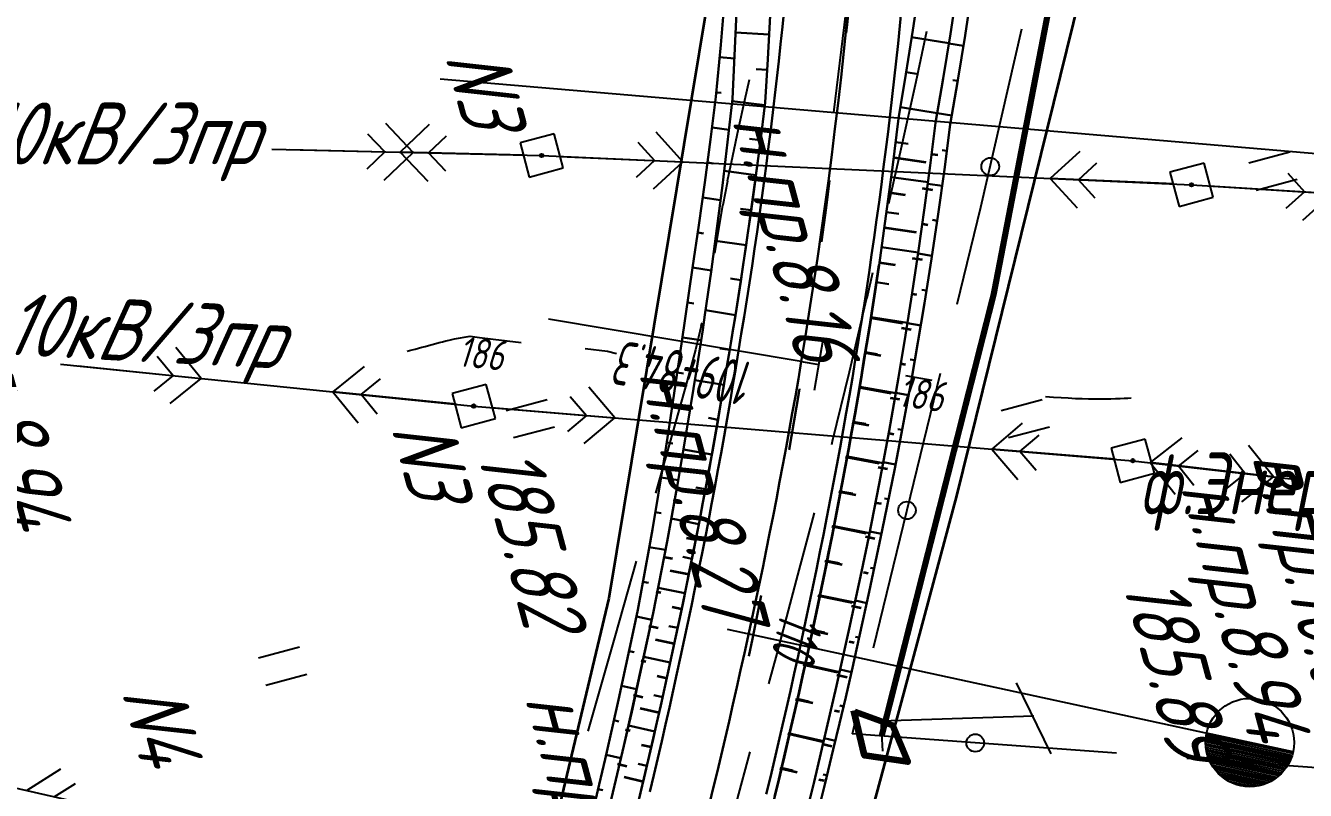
# Model space of a CAD drawing. Header units: millimetres. Extents: x -698 to 8131, y -704 to 4503.
# Drawn here: x 6874.8 to 6947.1, y 905.3 to 948.6 of the extents above; entities that cross this region are included whole.
import ezdxf

# ---------------------------------------------------------------- set-up
doc = ezdxf.new("R2010")
doc.units = ezdxf.units.MM
doc.linetypes.add('CONTI', pattern=[0])
doc.linetypes.add('STROT', pattern=[1.7, 0.5, -1.2])
for name, color, linetype, lineweight in [('10', 1, 'Continuous', 35), ('КОПИЯ_ОСЬ_13_ОТКОСЫ', 7, 'Continuous', 30), ('КОПИЯ_ОСЬ_ГРАНИЦЫ_ПОЛОС', 7, 'Continuous', 30), ('ОСЬ_ВЕРХ_ПОКРЫТИЯ_ГРАНИЦЫ_ПОЛОС', 7, 'Continuous', 30), ('ОСЬ_ВЕРХ_ПОКРЫТИЯ_ОСЬ', 1, 'Continuous', 30), ('Ось_примыкания', 1, 'Continuous', 35)]:
    doc.layers.add(name, color=color, linetype=linetype, lineweight=lineweight)
for name, color, linetype in [('_Ростелеком', 6, 'Continuous'), ('GOR_BDEFAULT', 212, 'CONTI'), ('NAD_MDEFAULT', 7, 'CONTI'), ('PI_OTDEFAULT', 172, 'CONTI'), ('PI_TTDEFAULT', 5, 'CONTI'), ('PLN_O', 7, 'CONTI'), ('SIT_LDEFAULT', 7, 'CONTI'), ('USLZNDEFAULT', 7, 'CONTI'), ('ZAPSKDEFAULT', 7, 'CONTI'), ('ОСЬ_ВЕРХ_ПОКРЫТИЯ_КИЛОМЕТЫ', 1, 'Continuous'), ('ОСЬ_ВЕРХ_ПОКРЫТИЯ_ОТКОСЫ', 7, 'Continuous'), ('ОСЬ_ВЕРХ_ПОКРЫТИЯ_ПИКЕТЫ', 1, 'Continuous'), ('ОСЬ_ВЕРХ_ПОКРЫТИЯ_РАЗБИВКА_КРИВ', 1, 'Continuous'), ('разметка', 7, 'Continuous')]:
    doc.layers.add(name, color=color, linetype=linetype)
doc.styles.add('eskd', font='isocpeui.ttf', dxfattribs={"width": 1.2})
doc.styles.add('SHRFT', font='isocpeui.ttf', dxfattribs={"width": 3.5})
doc.styles.get("Standard").update_dxf_attribs({"font": 'isocpeui.ttf'})
doc.styles.add('STYLE1', font='isocpeui.ttf', dxfattribs={"width": 0.9})
doc.linetypes.add('кабель_связи_проект.', pattern='A,10,-1,["/",STYLE1,S=3,R=0,X=0,Y=-1.5],-4.1', length=15.1)

# ---------------------------------------------------------------- blocks, each defined once
blk = doc.blocks.new('BL_2011')
at = {"color": 0}
for p, q in [((0, 0), (0, 2.4)), ((1.6, 0), (1.6, 2.4))]:
    blk.add_line(p, q, dxfattribs=at)
blk = doc.blocks.new('BL_27')
at = {"color": 0}
for p, q in [((1, 1), (-1, 1)), ((-1, 1), (-1, -1)), ((1, -1), (1, 1)), ((-1, -1), (1, -1))]:
    blk.add_line(p, q, dxfattribs=at)
blk.add_circle((0, 0), 0.1, dxfattribs=at)

msp = doc.modelspace()

# ---------------------------------------------------------------- linework, layer by layer
at = {"ltscale": 7}
for points in [[(6921.654, 953.615), (6920.443, 943.689)], [(6898.207, 945.584), (6947.954, 941.345)]]:
    msp.add_lwpolyline(points, dxfattribs=at)
at = {"layer": '10'}
for points in [[(6903.563, 1335.794), (6902.933, 1251.984), (6900.443, 1190.244), (6901.273, 1162.864), (6891.783, 1165.224), (6891.423, 1159.604), (6892.213, 1110.294), (6899.553, 1065.054), (6909.843, 1061.904), (6918.533, 1005.724), (6918.403, 982.214), (6917.943, 977.884), (6907.733, 916.204), (6898.313, 876.534), (6898.313, 876.534), (6898.313, 876.534), (6898.313, 876.534), (6884.883, 831.124)], [(6896.914, 821.23), (6913.823, 871.714), (6914.153, 872.754), (6924.283, 910.314), (6927.423, 921.984), (6935.103, 953.194), (6934.943, 956.194), (6932.753, 999.164), (6932.113, 1007.174), (6926.893, 1050.134), (6922.843, 1083.984), (6922.843, 1083.984), (6919.373, 1113.074), (6919.283, 1115.754), (6918.313, 1146.234), (6918.313, 1146.234), (6917.353, 1176.234), (6916.873, 1191.044), (6916.853, 1206.014), (6916.803, 1235.804), (6916.743, 1265.604), (6916.663, 1295.754)]]:
    msp.add_lwpolyline(points, dxfattribs=at)
at = {"layer": '_Ростелеком', "linetype": 'кабель_связи_проект.', "ltscale": 0.25}
msp.add_lwpolyline([(6923.164, 908.398, 0.35, 0.35, 0), (6929.504, 933.408, 0.35, 0.35, 0), (6933.201, 952.59, 0.35, 0.35, 0), (6933.169, 980.209, 0.35, 0.35, 0), (6931.771, 1007.139, 0.35, 0.35, 0), (6926.422, 1050.149, 0.35, 0.35, 0), (6922.372, 1083.955, 0.35, 0.35, 0), (6918.959, 1114.505, 0.35, 0.35, 0), (6917.996, 1146.194, 0.35, 0.35, 0), (6916.74, 1191.077, 0.35, 0.35, 0), (6916.853, 1206.014, 0.35, 0.35, 0), (6916.803, 1235.804, 0.35, 0.35, 0), (6916.743, 1265.604, 0.35, 0.35, 0), (6916.663, 1295.754, 0.35, 0.35, 0)], format="xyseb", dxfattribs=at)
at = {"layer": '_Ростелеком', "ltscale": 0.25}
for points in [[(6930.768, 911.419), (6932.735, 907.39)], [(6931.766, 909.524), (6923.116, 909.243), (6923.211, 907.554)]]:
    msp.add_lwpolyline(points, dxfattribs=at)
at = {"layer": '_Ростелеком', "lineweight": 100, "ltscale": 0.25}
msp.add_lwpolyline([(6921.643, 909.798), (6923.772, 909.02), (6924.655, 906.944), (6922.204, 907.307), (6921.591, 909.85)], dxfattribs=at)
at = {"layer": 'GOR_BDEFAULT', "color": 212, "elevation": 186, "flags": 128}
for points in [[(6896.329, 930.17), (6896.469, 930.21), (6896.619, 930.25), (6896.789, 930.3), (6896.969, 930.35), (6897.159, 930.4), (6897.359, 930.45), (6897.549, 930.5), (6897.749, 930.55), (6897.949, 930.61), (6898.149, 930.66), (6898.339, 930.71), (6898.529, 930.76), (6898.699, 930.8), (6898.859, 930.84), (6899.009, 930.88), (6899.889, 931.03), (6900.419, 930.96), (6901.189, 930.86), (6902.789, 930.67)], [(6906.399, 930.32), (6907.659, 930.17), (6908.179, 930.05)], [(6926.029, 928.52), (6924.529, 928.78)], [(6937.269, 927.51), (6937.079, 927.5), (6936.879, 927.5), (6936.649, 927.49), (6936.399, 927.48), (6936.129, 927.47), (6935.839, 927.47), (6935.529, 927.47), (6935.209, 927.47), (6934.859, 927.47), (6934.499, 927.48), (6934.119, 927.49), (6933.719, 927.51), (6933.309, 927.53), (6932.879, 927.56), (6932.439, 927.6)]]:
    msp.add_lwpolyline(points, dxfattribs=at)
at = {"layer": 'PI_TTDEFAULT', "color": 5}
for p in [(6940.689, 939.59, 186.394), (6900.099, 927.07, 185.818), (6937.369, 923.98, 185.885)]:
    msp.add_point(p, dxfattribs=at)
at = {"layer": 'PLN_O'}
for p, q in [((6928.779, 938.32), (6931.089, 948.42)), ((6927.439, 932.83), (6928.779, 938.32)), ((6922.699, 913.4), (6926.489, 928.94)), ((6921.509, 908.52), (6921.749, 909.51)), ((6936.439, 907.43), (6921.499, 908.52)), ((6956.389, 905.98), (6940.429, 907.14))]:
    msp.add_line(p, q, dxfattribs=at)
for centre in [(6929.309, 940.62), (6924.599, 921.17), (6928.459, 908.01)]:
    msp.add_circle(centre, 0.5, dxfattribs=at)
at = {"layer": 'SIT_LDEFAULT', "color": 7}
for p, q in [((6925.109, 945.43), (6925.729, 948.29)), ((6915.679, 945.53), (6915.419, 944.36)), ((6924.269, 941.63), (6925.109, 945.43)), ((6915.409, 944.36), (6915.059, 942.74)), ((6896.679, 941.42), (6895.119, 943.05)), ((6894.099, 942.48), (6895.079, 941.45)), ((6897.579, 943), (6895.939, 941.43)), ((6897.539, 941.4), (6898.559, 942.37)), ((6911.929, 940.89), (6910.409, 942.56)), ((6915.059, 942.74), (6914.739, 941.21)), ((6888.679, 941.6), (6903.939, 941.25)), ((6909.379, 942.01), (6910.329, 940.96)), ((6923.569, 938.53), (6924.269, 941.63)), ((6889.679, 941.58), (6896.679, 941.42)), ((6895.079, 941.45), (6894.059, 940.48)), ((6895.039, 939.85), (6896.679, 941.42)), ((6902.939, 941.27), (6895.939, 941.43)), ((6895.939, 941.43), (6897.499, 939.8)), ((6898.519, 940.37), (6897.539, 941.4)), ((6903.939, 941.25), (6940.689, 939.59)), ((6904.939, 941.2), (6911.929, 940.89)), ((6910.329, 940.96), (6909.289, 940.01)), ((6910.259, 939.36), (6911.929, 940.89)), ((6914.729, 941.21), (6914.429, 939.79)), ((6934.369, 941.48), (6932.699, 939.95)), ((6934.299, 939.88), (6935.339, 940.83)), ((6946.139, 940.25), (6947.079, 939.19)), ((6914.439, 939.79), (6914.179, 938.43)), ((6939.689, 939.64), (6932.699, 939.95)), ((6932.699, 939.95), (6934.219, 938.28)), ((6935.249, 938.83), (6934.299, 939.88)), ((6940.689, 939.59), (6958.679, 938.46)), ((6941.689, 939.53), (6948.669, 939.09)), ((6947.079, 939.19), (6946.019, 938.25)), ((6946.979, 937.59), (6948.669, 939.09)), ((6914.169, 938.43), (6913.939, 937.06)), ((6913.939, 937.06), (6913.719, 935.73)), ((6922.339, 933.2), (6922.669, 934.63)), ((6921.349, 929), (6922.329, 933.2)), ((6912.959, 931.61), (6912.639, 930.26)), ((6912.989, 931.79), (6912.949, 931.61)), ((6884.689, 928.64), (6883.259, 930.39)), ((6912.639, 930.26), (6912.029, 928.02)), ((6876.729, 929.45), (6900.099, 927.07)), ((6877.719, 929.35), (6884.689, 928.64)), ((6882.199, 929.9), (6883.099, 928.8)), ((6893.899, 929.31), (6892.139, 927.88)), ((6883.099, 928.8), (6881.999, 927.91)), ((6882.929, 927.21), (6884.689, 928.64)), ((6893.729, 927.72), (6894.829, 928.61)), ((6920.389, 925.08), (6921.349, 929)), ((6899.109, 927.17), (6892.139, 927.88)), ((6892.139, 927.88), (6893.569, 926.13)), ((6908.069, 926.41), (6906.609, 928.14)), ((6912.029, 928.02), (6910.979, 924.27)), ((6894.629, 926.62), (6893.729, 927.72)), ((6905.559, 927.62), (6906.479, 926.54)), ((6900.099, 927.07), (6937.369, 923.98)), ((6901.099, 926.99), (6908.069, 926.41)), ((6906.479, 926.54), (6905.399, 925.63)), ((6906.349, 924.95), (6908.069, 926.41)), ((6931.119, 926.1), (6929.399, 924.64)), ((6920.339, 924.9), (6920.389, 925.08)), ((6930.989, 924.51), (6932.069, 925.42)), ((6940.139, 925.27), (6938.359, 923.87)), ((6910.979, 924.27), (6910.379, 922.14)), ((6936.369, 924.06), (6929.399, 924.64)), ((6929.399, 924.64), (6930.859, 922.91)), ((6931.909, 923.43), (6930.989, 924.51)), ((6939.949, 923.68), (6941.059, 924.56)), ((6942.849, 924.36), (6943.729, 923.25)), ((6945.319, 923.06), (6943.909, 924.84)), ((6937.369, 923.98), (6946.309, 922.95)), ((6938.359, 923.87), (6945.319, 923.06)), ((6945.319, 923.06), (6938.359, 923.87)), ((6938.359, 923.87), (6939.769, 922.09)), ((6940.829, 922.57), (6939.949, 923.68)), ((6943.729, 923.25), (6942.619, 922.37)), ((6943.539, 921.66), (6945.319, 923.06)), ((6918.359, 917.22), (6919.359, 921.03)), ((6909.289, 918.29), (6908.099, 914.09)), ((6917.249, 913.07), (6918.359, 917.22)), ((6908.099, 914.09), (6906.549, 908.68)), ((6916.789, 911.36), (6917.249, 913.07)), ((6862.689, 908.07), (6882.619, 903.55)), ((6914.949, 904.64), (6915.739, 907.5)), ((6876.729, 906.53), (6874.819, 905.32)), ((6876.379, 904.97), (6877.569, 905.72))]:
    msp.add_line(p, q, dxfattribs=at)
at = {"layer": 'КОПИЯ_ОСЬ_13_ОТКОСЫ'}
for points in [[(6914.318, 950.468), (6914.069, 947.518), (6913.791, 944.571), (6913.489, 942.147), (6913.166, 939.726), (6912.824, 937.308), (6912.461, 934.892), (6911.87, 930.732), (6911.155, 925.893), (6910.849, 923.958), (6910.53, 922.023), (6910.202, 920.089), (6909.998, 918.929), (6909.382, 915.547), (6909.119, 914.297), (6908.706, 912.375), (6908.284, 910.454), (6907.961, 909.014), (6907.521, 907.095), (6907.186, 905.656), (6906.846, 904.217)], [(6925.298, 950.854), (6924.926, 948.347), (6924.535, 945.843), (6924.122, 943.342), (6923.778, 940.574), (6923.41, 937.81), (6923.017, 935.049), (6922.598, 932.291), (6922.156, 929.538), (6921.688, 926.788), (6921.196, 924.043), (6920.633, 921.064), (6920.043, 918.09), (6919.479, 915.37), (6918.894, 912.656), (6917.665, 907.243), (6916.24, 901.362)], [(6927.441, 950.653), (6927.054, 948.13), (6926.647, 945.61), (6926.218, 943.093), (6925.917, 940.684), (6925.595, 938.278), (6925.255, 935.874), (6924.895, 933.473), (6924.517, 931.075), (6924.119, 928.68), (6923.856, 927.175), (6923.587, 925.672), (6923.024, 922.672), (6922.433, 919.679), (6922.025, 917.687), (6921.336, 914.459), (6920.619, 911.238), (6919.344, 905.808), (6919.103, 904.823)], [(6927.441, 950.653), (6927.054, 948.13), (6926.647, 945.61), (6926.219, 943.093), (6925.917, 940.684), (6925.595, 938.278), (6925.255, 935.874), (6924.895, 933.473), (6924.517, 931.075), (6924.119, 928.68), (6923.856, 927.175), (6923.587, 925.672), (6923.024, 922.672), (6922.433, 919.678), (6922.025, 917.687), (6921.336, 914.459), (6920.619, 911.238), (6919.344, 905.808), (6919.103, 904.823)], [(6928.272, 950.575), (6927.885, 948.045), (6927.477, 945.518), (6927.049, 942.994), (6926.715, 940.463), (6926.36, 937.934), (6925.984, 935.409), (6925.587, 932.886), (6924.847, 928.558), (6924.57, 927.052), (6924.288, 925.547), (6923.902, 923.544), (6923.202, 920.048), (6922.466, 916.559), (6921.918, 914.074), (6921.477, 912.089), (6921.365, 911.593), (6921.136, 910.602), (6920.786, 909.119), (6920.431, 907.637), (6919.948, 905.665), (6919.7, 904.68)], [(6914.957, 949.359), (6914.852, 946.909), (6914.726, 944.459), (6914.455, 942.008), (6914.164, 939.558), (6913.853, 937.111), (6913.522, 934.666), (6913.17, 932.225), (6913.045, 931.391), (6912.694, 929.102), (6912.172, 925.869), (6911.619, 922.641), (6911.035, 919.418), (6910.251, 915.358), (6909.028, 909.775), (6908.588, 907.852), (6908.137, 905.931), (6907.793, 904.491)], [(6914.957, 949.359), (6914.852, 946.909), (6914.726, 944.46), (6914.455, 942.008), (6914.164, 939.558), (6913.853, 937.111), (6913.522, 934.666), (6913.17, 932.225), (6913.045, 931.391), (6912.695, 929.102), (6912.172, 925.869), (6911.619, 922.641), (6911.035, 919.418), (6910.251, 915.358), (6909.029, 909.775), (6908.587, 907.852), (6908.137, 905.931), (6907.793, 904.491)], [(6916.868, 949.165), (6916.732, 946.702), (6916.575, 944.239), (6916.289, 941.906), (6915.984, 939.576), (6915.659, 937.247), (6915.317, 934.922), (6914.956, 932.599), (6914.577, 930.279), (6914.42, 929.305), (6914.093, 927.359), (6913.926, 926.386), (6913.581, 924.442), (6913.404, 923.47), (6913.041, 921.529), (6912.856, 920.558), (6912.475, 918.619), (6912.281, 917.649), (6911.883, 915.712), (6911.681, 914.744), (6910.734, 910.392), (6909.739, 906.05), (6908.693, 901.714)], [(6916.811, 948.095), (6914.91, 948.199)], [(6924.863, 947.935), (6926.972, 947.611)], [(6927.791, 947.448), (6926.967, 947.579)], [(6914.005, 946.804), (6914.843, 946.727)], [(6916.695, 946.099), (6916.062, 946.138)], [(6924.553, 945.959), (6925.256, 945.846)], [(6927.47, 945.474), (6927.196, 945.519)], [(6913.815, 944.813), (6914.094, 944.786)], [(6916.559, 944.103), (6914.711, 944.324)], [(6924.231, 943.985), (6926.313, 943.637)], [(6927.137, 943.502), (6926.314, 943.643)], [(6913.576, 942.827), (6914.534, 942.706)], [(6916.316, 942.118), (6915.7, 942.196)], [(6923.959, 942.004), (6924.658, 941.917)], [(6926.857, 941.521), (6926.581, 941.558)], [(6913.318, 940.844), (6913.637, 940.801)], [(6916.058, 940.134), (6914.263, 940.374)], [(6923.707, 940.02), (6925.794, 939.747)], [(6926.587, 939.539), (6925.781, 939.652)], [(6913.046, 938.863), (6914.06, 938.72)], [(6915.788, 938.153), (6915.19, 938.237)], [(6923.441, 938.037), (6924.136, 937.942)], [(6926.305, 937.559), (6926.037, 937.599)], [(6912.762, 936.883), (6913.099, 936.833)], [(6915.504, 936.173), (6913.763, 936.429)], [(6923.163, 936.057), (6925.238, 935.759)], [(6926.01, 935.581), (6925.23, 935.7)], [(6912.463, 934.905), (6913.532, 934.74)], [(6915.207, 934.196), (6914.627, 934.285)], [(6922.872, 934.078), (6923.563, 933.974)], [(6925.702, 933.605), (6925.442, 933.647)], [(6912.182, 932.925), (6912.538, 932.874)], [(6914.896, 932.22), (6913.209, 932.491)], [(6922.569, 932.101), (6924.63, 931.778)], [(6925.373, 931.632), (6924.627, 931.76)], [(6911.9, 930.945), (6912.954, 930.795)], [(6914.572, 930.245), (6914.009, 930.336)], [(6922.253, 930.127), (6922.939, 930.014)], [(6925.036, 929.661), (6924.787, 929.703)], [(6911.609, 928.966), (6911.96, 928.914)], [(6914.246, 928.271), (6912.607, 928.546)], [(6921.923, 928.154), (6923.966, 927.806)], [(6924.688, 927.691), (6923.969, 927.823)], [(6911.317, 926.987), (6912.332, 926.838)], [(6913.911, 926.3), (6913.365, 926.397)], [(6921.582, 926.183), (6922.262, 926.063)], [(6924.321, 925.725), (6924.082, 925.77)], [(6911.016, 925.01), (6911.354, 924.957)], [(6913.561, 924.331), (6911.962, 924.621)], [(6921.228, 924.215), (6923.247, 923.845)], [(6923.944, 923.761), (6923.256, 923.893)], [(6910.697, 923.036), (6911.66, 922.877)], [(6913.197, 922.364), (6912.665, 922.464)], [(6920.86, 922.246), (6921.532, 922.118)], [(6923.557, 921.799), (6923.328, 921.845)], [(6910.367, 921.063), (6910.688, 921.009)], [(6912.824, 920.399), (6911.272, 920.704)], [(6920.481, 920.282), (6922.476, 919.89)], [(6923.159, 919.839), (6922.493, 919.976)], [(6910.026, 919.093), (6910.941, 918.932)], [(6912.439, 918.437), (6911.921, 918.54)], [(6920.089, 918.321), (6920.754, 918.186)], [(6922.749, 917.881), (6922.527, 917.928)], [(6909.669, 917.125), (6909.974, 917.069)], [(6912.04, 916.477), (6910.526, 916.788)], [(6919.687, 916.361), (6921.658, 915.95)], [(6922.326, 915.926), (6921.683, 916.068)], [(6909.3, 915.159), (6910.167, 914.977)], [(6911.633, 914.519), (6911.129, 914.626)], [(6919.273, 914.405), (6919.929, 914.264)], [(6921.896, 913.973), (6921.681, 914.021)], [(6908.884, 913.203), (6909.173, 913.141)], [(6911.213, 912.563), (6909.711, 912.89)], [(6918.847, 912.45), (6920.794, 912.009)], [(6921.462, 912.021), (6920.828, 912.164)], [(6908.459, 911.249), (6909.31, 911.062)], [(6910.782, 910.61), (6910.282, 910.722)], [(6918.404, 910.5), (6919.053, 910.353)], [(6921.011, 910.072), (6920.8, 910.122)], [(6908.024, 909.296), (6908.308, 909.233)], [(6910.343, 908.659), (6908.851, 908.999)], [(6917.962, 908.55), (6919.885, 908.113)], [(6920.548, 908.127), (6919.924, 908.276)], [(6907.579, 907.347), (6908.423, 907.153)], [(6909.894, 906.71), (6909.397, 906.826)], [(6917.509, 906.602), (6918.149, 906.447)], [(6920.075, 906.184), (6919.867, 906.234)], [(6907.125, 905.399), (6907.406, 905.332)]]:
    msp.add_lwpolyline(points, dxfattribs=at)
at = {"layer": 'КОПИЯ_ОСЬ_ГРАНИЦЫ_ПОЛОС'}
msp.add_lwpolyline([(6916.644, 905.108), (6916.877, 906.082), (6917.108, 907.057), (6917.336, 908.033), (6917.562, 909.009), (6917.785, 909.986), (6918.006, 910.963), (6918.224, 911.942), (6918.44, 912.921), (6918.653, 913.9), (6918.864, 914.881), (6919.071, 915.862), (6919.276, 916.843), (6919.479, 917.826), (6919.678, 918.809), (6919.874, 919.793), (6920.068, 920.777), (6920.259, 921.762), (6920.446, 922.748), (6920.631, 923.735), (6920.812, 924.722), (6920.991, 925.71), (6921.166, 926.698), (6921.339, 927.688), (6921.508, 928.678), (6921.673, 929.668), (6921.836, 930.659), (6921.995, 931.651), (6922.151, 932.643), (6922.303, 933.636), (6922.453, 934.629), (6922.599, 935.622), (6922.741, 936.616), (6922.881, 937.611), (6923.017, 938.606), (6923.15, 939.602), (6923.279, 940.598), (6923.405, 941.594), (6923.528, 942.591), (6923.648, 943.588), (6923.764, 944.585), (6923.877, 945.583), (6923.987, 946.582), (6924.093, 947.58), (6924.196, 948.579), (6924.296, 949.579)], dxfattribs=at)
at = {"layer": 'ОСЬ_ВЕРХ_ПОКРЫТИЯ_ГРАНИЦЫ_ПОЛОС'}
for points in [[(6925.298, 950.854), (6924.926, 948.347), (6924.535, 945.843), (6924.122, 943.342), (6923.778, 940.574), (6923.41, 937.81), (6923.017, 935.049)], [(6910.062, 905.243), (6910.287, 906.198), (6910.51, 907.153), (6910.73, 908.108), (6910.948, 909.064), (6911.164, 910.021), (6911.377, 910.977), (6911.588, 911.935), (6911.796, 912.892), (6912.002, 913.85), (6912.205, 914.808), (6912.405, 915.767), (6912.603, 916.726), (6912.798, 917.686), (6912.99, 918.646), (6913.18, 919.606), (6913.366, 920.567), (6913.55, 921.528), (6913.731, 922.49), (6913.909, 923.452), (6914.084, 924.414), (6914.256, 925.377), (6914.425, 926.34), (6914.591, 927.303), (6914.754, 928.267), (6914.914, 929.231), (6915.07, 930.196), (6915.23, 931.157), (6915.386, 932.117), (6915.539, 933.079), (6915.689, 934.041), (6915.835, 935.003), (6915.979, 935.966), (6916.119, 936.93), (6916.256, 937.894), (6916.39, 938.858), (6916.521, 939.823), (6916.649, 940.788), (6916.773, 941.754), (6916.895, 942.72), (6917.013, 943.686), (6917.128, 944.653), (6917.24, 945.62), (6917.348, 946.587), (6917.454, 947.555), (6917.556, 948.523), (6917.655, 949.492)], [(6916.868, 949.165), (6916.732, 946.702), (6916.575, 944.239), (6916.289, 941.906), (6915.997, 939.677)], [(6916.009, 939.77), (6915.895, 938.926), (6915.761, 937.963), (6915.624, 937.001), (6915.484, 936.039), (6915.341, 935.078), (6915.194, 934.117), (6915.045, 933.157), (6914.892, 932.197), (6914.736, 931.238), (6914.577, 930.277), (6914.42, 929.312), (6914.261, 928.35), (6914.098, 927.387), (6913.933, 926.425), (6913.764, 925.464), (6913.592, 924.503), (6913.417, 923.542), (6913.239, 922.581), (6913.059, 921.621), (6912.875, 920.662), (6912.689, 919.702), (6912.5, 918.743), (6912.308, 917.785), (6912.113, 916.826), (6911.916, 915.869), (6911.715, 914.911), (6911.513, 913.954), (6911.307, 912.998), (6911.1, 912.041), (6910.889, 911.086), (6910.676, 910.13), (6910.461, 909.175), (6910.243, 908.22), (6910.023, 907.266), (6909.8, 906.312), (6909.575, 905.358), (6909.348, 904.405)], [(6923.017, 935.049), (6922.598, 932.291), (6922.156, 929.538), (6921.688, 926.788), (6921.196, 924.043), (6920.633, 921.064), (6920.043, 918.09), (6919.479, 915.37), (6918.894, 912.656), (6917.665, 907.243), (6916.24, 901.362), (6914.735, 895.507), (6912.89, 888.705), (6911.796, 884.834), (6910.679, 880.968), (6909.465, 876.874), (6908.229, 872.787), (6907.196, 869.428), (6906, 865.596), (6904.486, 860.816), (6903.704, 858.374)], [(6923.02, 935.053), (6922.947, 934.555), (6922.798, 933.56), (6922.645, 932.566), (6922.489, 931.572), (6922.329, 930.579), (6922.167, 929.586), (6922.001, 928.594), (6921.831, 927.603), (6921.659, 926.612), (6921.483, 925.622), (6921.304, 924.632), (6921.123, 923.644), (6920.938, 922.656), (6920.75, 921.668), (6920.559, 920.682), (6920.365, 919.696), (6920.168, 918.71), (6919.968, 917.726), (6919.766, 916.742), (6919.561, 915.759), (6919.353, 914.776), (6919.142, 913.795), (6918.929, 912.814), (6918.713, 911.834), (6918.494, 910.854), (6918.273, 909.875), (6918.049, 908.897), (6917.823, 907.919), (6917.594, 906.943), (6917.363, 905.967), (6917.13, 904.991)]]:
    msp.add_lwpolyline(points, dxfattribs=at)
at = {"layer": 'ОСЬ_ВЕРХ_ПОКРЫТИЯ_КИЛОМЕТЫ'}
for p, q in [((6915.646, 914.187), (6946.429, 907.504)), ((6946.378, 907.31), (6941.508, 908.368)), ((6946.406, 907.407), (6941.523, 908.467)), ((6946.429, 907.504), (6941.543, 908.565)), ((6946.273, 907.026), (6941.486, 908.066)), ((6946.23, 906.933), (6941.487, 907.963)), ((6946.312, 907.12), (6941.489, 908.167)), ((6946.182, 906.841), (6941.492, 907.86)), ((6946.347, 907.215), (6941.497, 908.268)), ((6946.131, 906.75), (6941.501, 907.755)), ((6946.074, 906.66), (6941.515, 907.65)), ((6946.013, 906.571), (6941.534, 907.543)), ((6945.946, 906.483), (6941.558, 907.436)), ((6945.874, 906.396), (6941.588, 907.327)), ((6945.797, 906.311), (6941.623, 907.217)), ((6945.713, 906.227), (6941.665, 907.106)), ((6945.622, 906.144), (6941.713, 906.993)), ((6945.523, 906.063), (6941.769, 906.878)), ((6945.416, 905.984), (6941.834, 906.762)), ((6945.299, 905.907), (6941.908, 906.644)), ((6945.17, 905.833), (6941.995, 906.522)), ((6945.027, 905.762), (6942.095, 906.398)), ((6944.866, 905.694), (6942.215, 906.27)), ((6944.679, 905.633), (6942.358, 906.136)), ((6944.455, 905.579), (6942.54, 905.995)), ((6944.161, 905.541), (6942.792, 905.838)), ((6943.455, 905.591), (6943.455, 905.591))]:
    msp.add_line(p, q, dxfattribs=at)
msp.add_circle((6943.986, 908.034), 2.5, dxfattribs=at)
at = {"layer": 'ОСЬ_ВЕРХ_ПОКРЫТИЯ_ОСЬ'}
msp.add_lwpolyline([(6922.734, 976.631, -0.039411), (6918.619, 929.591), (6918.619, 929.591), (6918.454, 928.615), (6918.286, 927.641), (6918.114, 926.667), (6917.94, 925.693), (6917.762, 924.72), (6917.582, 923.748), (6917.398, 922.776), (6917.212, 921.805), (6917.022, 920.834), (6916.83, 919.864), (6916.635, 918.894), (6916.437, 917.926), (6916.236, 916.957), (6916.032, 915.989), (6915.826, 915.022), (6915.617, 914.055), (6915.406, 913.089), (6915.192, 912.124), (6914.975, 911.159), (6914.756, 910.194), (6914.534, 909.23), (6914.31, 908.267), (6914.084, 907.304), (6913.855, 906.342), (6913.624, 905.38), (6913.39, 904.419)], format="xyb", dxfattribs=at)
at = {"layer": 'ОСЬ_ВЕРХ_ПОКРЫТИЯ_ОТКОСЫ'}
for points in [[(6916.868, 949.165), (6916.732, 946.702), (6916.575, 944.239), (6916.289, 941.906), (6916.197, 941.205)], [(6916.197, 941.205), (6915.984, 939.576), (6915.659, 937.247), (6915.317, 934.922), (6914.956, 932.599), (6914.577, 930.279), (6914.42, 929.305), (6914.093, 927.359), (6913.926, 926.386), (6913.581, 924.442), (6913.404, 923.47), (6913.041, 921.529), (6912.856, 920.558), (6912.475, 918.619), (6912.281, 917.649), (6911.883, 915.712), (6911.681, 914.744), (6910.734, 910.392), (6909.739, 906.05), (6908.693, 901.714)]]:
    msp.add_lwpolyline(points, dxfattribs=at)
at = {"layer": 'ОСЬ_ВЕРХ_ПОКРЫТИЯ_ПИКЕТЫ'}
for p, q in [((6918.065, 934.036), (6920.537, 933.658)), ((6914.424, 914.452), (6916.867, 913.922)), ((6914.424, 914.452), (6916.867, 913.922))]:
    msp.add_line(p, q, dxfattribs=at)
at = {"layer": 'ОСЬ_ВЕРХ_ПОКРЫТИЯ_РАЗБИВКА_КРИВ'}
for p, q in [((6918.619, 929.591), (6904.318, 931.987)), ((6919.853, 930.905), (6919.357, 927.946)), ((6918.619, 929.591), (6919.605, 929.425))]:
    msp.add_line(p, q, dxfattribs=at)
at = {"layer": 'Ось_примыкания', "color": 0}
for p, q in [((6923.879, 941.132), (6925.672, 940.872)), ((6926.34, 941.274), (6926.037, 941.314)), ((6923.592, 939.152), (6924.498, 939.021)), ((6926.064, 939.293), (6925.471, 939.377)), ((6925.777, 937.314), (6925.487, 937.357)), ((6923.306, 937.173), (6925.125, 936.909)), ((6923.019, 935.193), (6923.926, 935.062)), ((6925.478, 935.336), (6924.91, 935.426)), ((6925.164, 933.361), (6924.885, 933.405)), ((6922.563, 932.07), (6924.341, 931.759)), ((6924.842, 931.387), (6924.297, 931.476)), ((6922.214, 930.101), (6923.121, 929.938)), ((6924.518, 929.413), (6924.252, 929.457)), ((6921.857, 928.133), (6923.713, 927.793)), ((6924.198, 927.439), (6923.669, 927.524)), ((6921.493, 926.166), (6922.435, 925.989)), ((6923.859, 925.468), (6923.596, 925.52)), ((6921.12, 924.201), (6923.019, 923.837)), ((6923.496, 923.502), (6922.975, 923.593)), ((6920.74, 922.238), (6921.7, 922.049)), ((6923.148, 921.532), (6922.883, 921.582)), ((6920.351, 920.276), (6922.287, 919.888)), ((6912.647, 919.497), (6912.122, 919.6)), ((6922.776, 919.567), (6922.245, 919.668)), ((6910.816, 918.548), (6911.342, 918.442)), ((6912.257, 917.535), (6911.203, 917.752)), ((6919.955, 918.315), (6920.929, 918.116)), ((6922.403, 917.602), (6922.132, 917.653)), ((6910.419, 916.588), (6910.681, 916.533)), ((6919.55, 916.357), (6921.507, 915.949)), ((6911.855, 915.576), (6911.327, 915.687)), ((6922.016, 915.64), (6921.466, 915.75)), ((6910, 914.632), (6910.525, 914.519)), ((6919.138, 914.4), (6920.117, 914.191)), ((6911.436, 913.621), (6910.381, 913.85)), ((6921.617, 913.68), (6921.336, 913.738)), ((6909.575, 912.678), (6909.836, 912.62)), ((6918.718, 912.444), (6920.678, 912.019)), ((6911.011, 911.666), (6910.48, 911.782)), ((6921.215, 911.721), (6920.639, 911.839)), ((6909.133, 910.727), (6909.652, 910.609)), ((6918.29, 910.491), (6919.268, 910.274)), ((6910.578, 909.714), (6909.502, 909.96)), ((6920.785, 909.768), (6920.497, 909.831)), ((6908.686, 908.778), (6908.944, 908.717)), ((6917.853, 908.539), (6919.808, 908.098)), ((6910.132, 907.764), (6909.592, 907.888)), ((6920.354, 907.815), (6919.774, 907.943)), ((6908.226, 906.831), (6908.75, 906.707)), ((6917.409, 906.589), (6918.382, 906.365)), ((6909.683, 905.815), (6908.598, 906.077)), ((6919.916, 905.863), (6919.619, 905.932))]:
    msp.add_line(p, q, dxfattribs=at)
at = {"layer": 'Ось_примыкания', "linetype": 'Continuous'}
msp.add_lwpolyline([(6917.13, 904.991), (6917.363, 905.967), (6917.594, 906.943), (6917.823, 907.919), (6918.049, 908.897), (6918.273, 909.875), (6918.494, 910.854), (6918.713, 911.834), (6918.929, 912.814), (6919.142, 913.795), (6919.353, 914.776), (6919.561, 915.759), (6919.766, 916.742), (6919.968, 917.726), (6920.168, 918.71), (6920.365, 919.696), (6920.559, 920.682), (6920.75, 921.668), (6920.938, 922.656), (6921.123, 923.644), (6921.304, 924.632), (6921.483, 925.622), (6921.659, 926.612), (6921.831, 927.603), (6922.001, 928.594), (6922.167, 929.586), (6922.329, 930.579), (6922.489, 931.572), (6922.645, 932.566), (6922.798, 933.56), (6922.947, 934.555), (6923.02, 935.053)], dxfattribs=at)
at = {"layer": 'разметка', "linetype": 'STROT', "lineweight": 30, "ltscale": 7}
msp.add_lwpolyline([(6905.953, 1344.284, -0.038365), (6909.424, 1253.169), (6908.09, 1153.14, 0.018687), (6908.76, 1114.935, 0.024103), (6912.979, 1076.958), (6918.068, 1041.237, -0.013983), (6921.987, 1001.834, -0.088945), (6909.796, 889.861)], format="xyb", dxfattribs=at)

# ---------------------------------------------------------------- block references
at = {"layer": 'USLZNDEFAULT', "color": 7, "rotation": 285}
for p in [(6903.939, 941.25), (6940.689, 939.59), (6900.099, 927.07), (6937.369, 923.98)]:
    msp.add_blockref('BL_27', p, dxfattribs=at)
at = {"layer": 'ZAPSKDEFAULT', "color": 7, "rotation": 285}
for p in [(6943.929, 940.83), (6901.929, 926.83), (6929.929, 926.83), (6887.929, 912.83)]:
    msp.add_blockref('BL_2011', p, dxfattribs=at)

# ---------------------------------------------------------------- texts
at = {"layer": 'GOR_BDEFAULT', "color": 212, "style": 'SHRFT', "width": 0.75}
for rotation, p in [(354.10254, (6899.184, 929.326, 186)), (352.11015, (6924.042, 927.071, 186))]:
    msp.add_text('186', height=1.7223, rotation=rotation, dxfattribs=at).set_placement(p)
at = {"layer": 'NAD_MDEFAULT', "color": 7, "style": 'eskd', "oblique": 10, "width": 0.8}
for s, rotation, p in [('N3', 285, (6898.437, 946.897)), ('н.пр.8.16', 285, (6914.694, 943.281)), ('н.пр.8.94', 285, (6869.999, 934.499)), ('10кВ/3пр', 357, (6873.429, 929.99)), ('н.пр.8.27', 285, (6909.42, 928.966)), ('N3', 285, (6895.395, 925.87)), ('в.пр.10.05', 285, (6944.086, 924.257)), ('н.пр.8.94', 285, (6940.066, 922.527)), ('N4', 285, (6880.144, 910.928)), ('н.пр.8.44', 285, (6902.979, 910.562))]:
    msp.add_text(s, height=3.5, rotation=rotation, dxfattribs=at).set_placement(p)
msp.add_text('10кВ/3пр', height=3.5, dxfattribs=at).set_placement((6872.101, 940.745))
at = {"layer": 'PI_OTDEFAULT', "color": 172, "style": 'eskd', "oblique": 10, "width": 0.8}
for s, p in [('185.82', (6900.271, 924.402)), ('185.89', (6936.759, 917.08))]:
    msp.add_text(s, height=3.5, rotation=285, dxfattribs=at).set_placement(p)
at = {"layer": 'PLN_O', "style": 'SHRFT', "width": 0.75}
msp.add_text('ф.Энергетик', height=3.5, dxfattribs=at).set_placement((6937.739, 920.95))
at = {"layer": 'ОСЬ_ВЕРХ_ПОКРЫТИЯ_ПИКЕТЫ', "width": 0.6}
msp.add_text('110', height=2.5, rotation=257.75103, dxfattribs=at).set_placement((6917.456, 915.457))
at = {"layer": 'ОСЬ_ВЕРХ_ПОКРЫТИЯ_РАЗБИВКА_КРИВ', "width": 0.6}
msp.add_text('109+84.3', height=2.5, rotation=170.48628, dxfattribs=at).set_placement((6916.071, 929.511))

doc.saveas('drawing.dxf')
